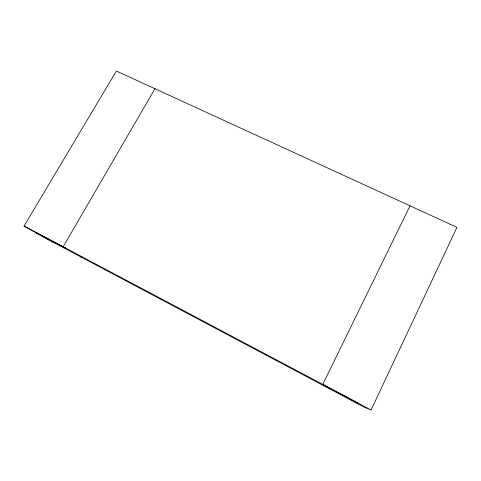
<?xml version="1.0" encoding="UTF-8"?>
<svg xmlns="http://www.w3.org/2000/svg" width="481" height="481" viewBox="0 0 481 481"><rect width="100%" height="100%" fill="white"/><g stroke="black" fill="none" stroke-linecap="round" stroke-linejoin="round"><path stroke-width="0.72" d="M371.073 409.986L456.95 227.345L116.384 71.014L24.05 226.046L46.29 238.594L364.243 407.221L371.073 409.986L24.05 226.046M410.028 205.802L322.733 384.463L358.231 403.282L353.8 401.593M154.954 88.72L63.155 246.771L65.47 248.088L36.303 232.63L53.024 242.093M80.459 256.638L82.443 257.768"/></g></svg>
